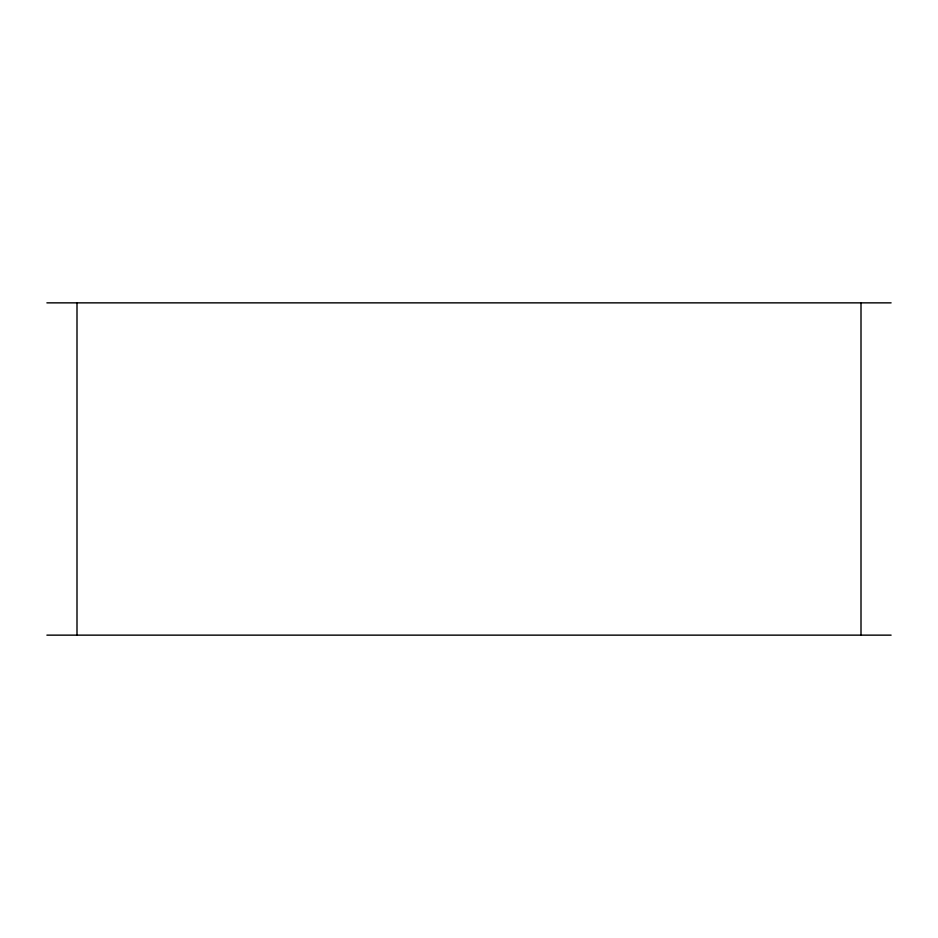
<?xml version="1.0" encoding="UTF-8"?>
<svg xmlns="http://www.w3.org/2000/svg" width="938" height="938" viewBox="0 0 938 938"><rect width="100%" height="100%" fill="white"/><g stroke="black" fill="none" stroke-linecap="round" stroke-linejoin="round"><path stroke-width="1.41" d="M46.9 302.857L891.1 302.857M46.9 635.143L891.1 635.143M861.002 302.857L861.002 635.143M76.998 302.857L76.998 635.143"/></g></svg>
